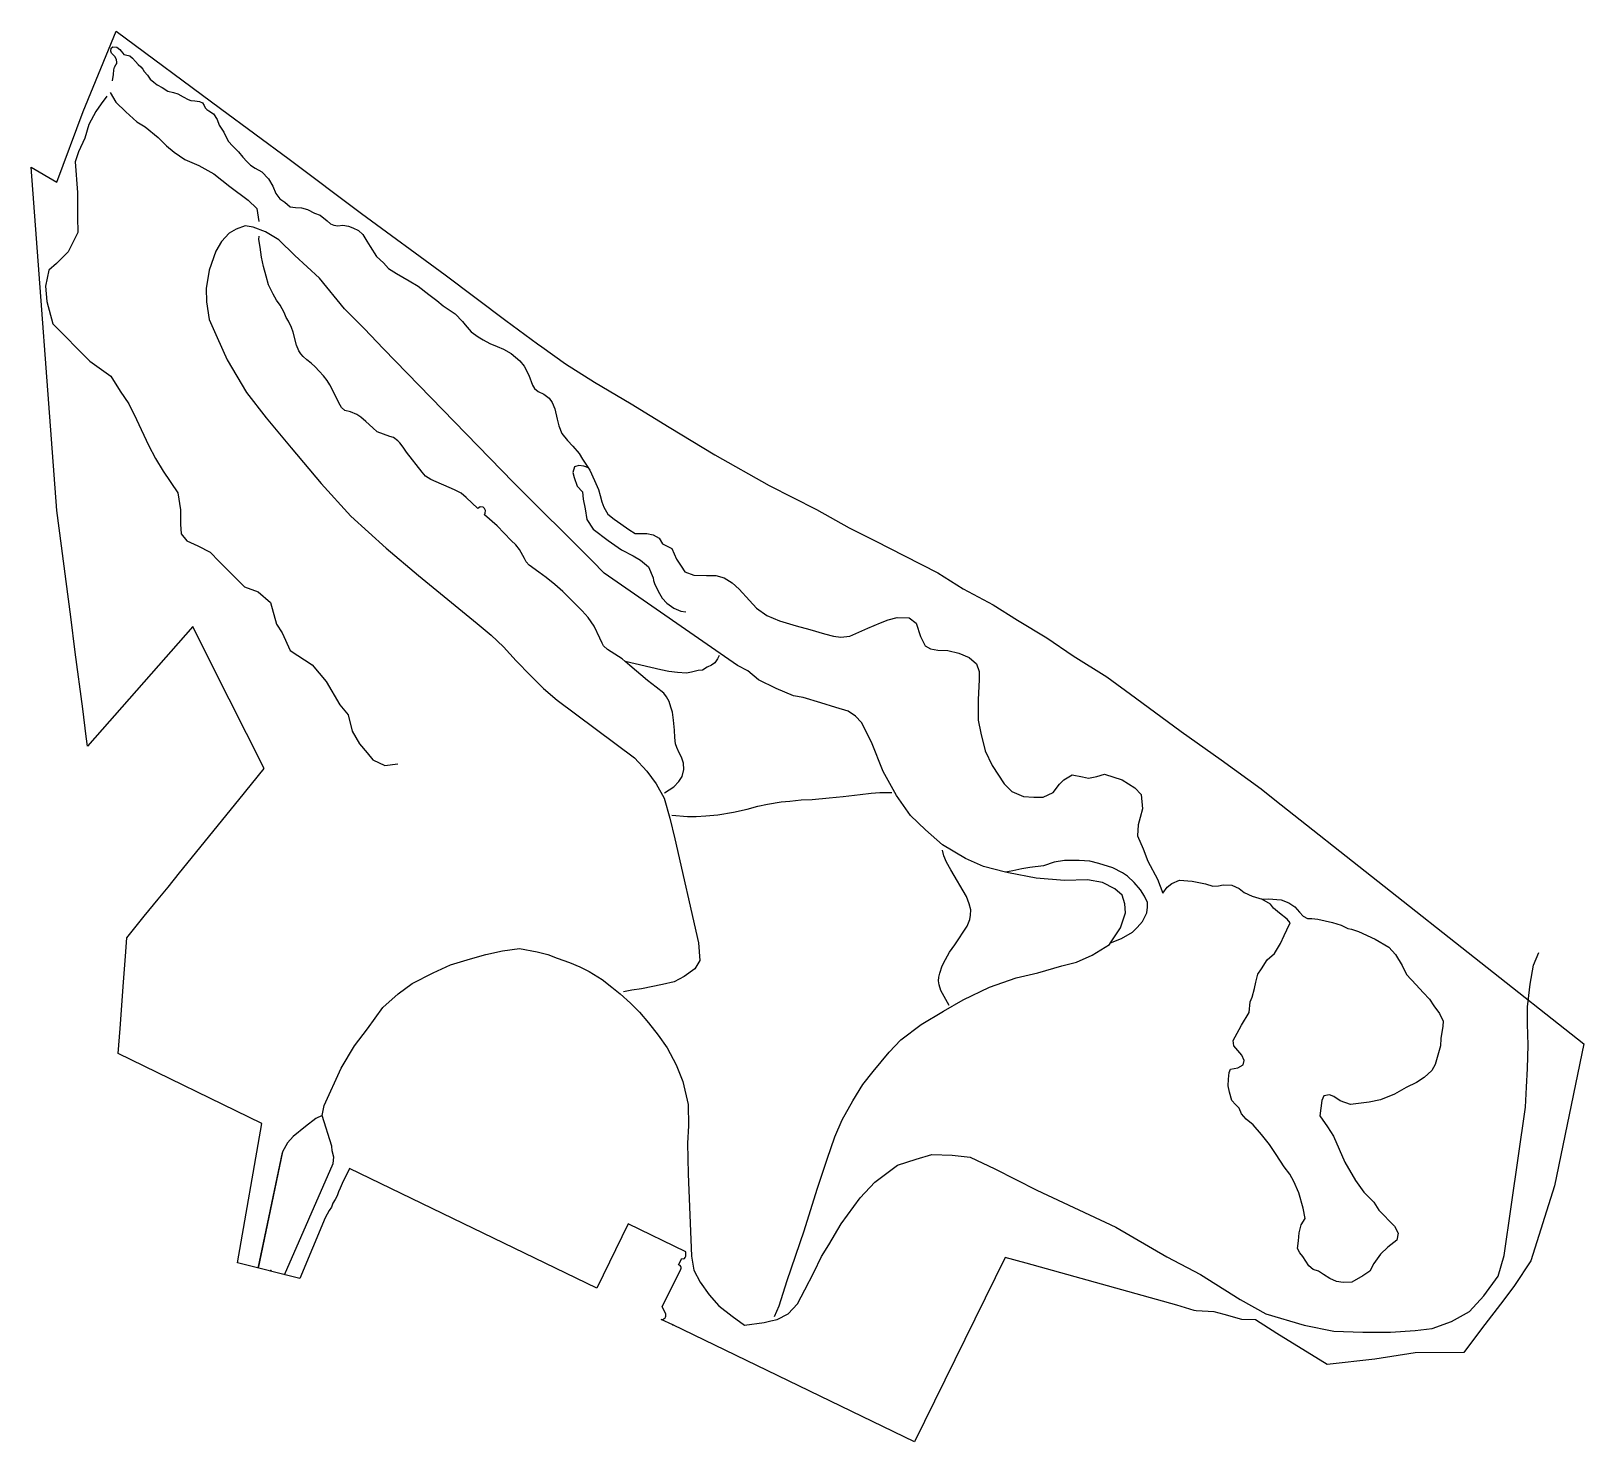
# Model space of a CAD drawing. Header units: inches. Extents: x 11269096 to 11303252, y 3653903 to 3686752.
# Drawn here: x 11289448 to 11291619, y 3683102 to 3685075 of the extents above; entities that cross this region are included whole.
import ezdxf

# ---------------------------------------------------------------- set-up
doc = ezdxf.new("R2010")
doc.units = ezdxf.units.IN
doc.header["$MEASUREMENT"] = 0
for name, color, linetype in [('Park', 105, 'Continuous'), ('RecreationAccess', 231, 'Continuous'), ('Trail', 202, 'Continuous')]:
    doc.layers.add(name, color=color, linetype=linetype)

msp = doc.modelspace()

# ---------------------------------------------------------------- linework, layer by layer
at = {"layer": 'Park'}
msp.add_lwpolyline([(11290282.8, 3683406.9), (11290239.2, 3683316.9), (11289893.2, 3683484.3), (11289883, 3683463.5), (11289880, 3683457), (11289878, 3683451.5), (11289876, 3683446.2), (11289873, 3683441), (11289870, 3683435.7), (11289868, 3683430.5), (11289865, 3683425.5), (11289862, 3683420.5), (11289859, 3683415.5), (11289824, 3683330.5), (11289736.8, 3683352.6), (11289770.8, 3683547.4), (11289569.8, 3683645.4), (11289572.4, 3683680.2), (11289577.2, 3683745), (11289579.9, 3683781.3), (11289581.8, 3683806.8), (11289606.3, 3683837), (11289625.6, 3683860.8), (11289639.6, 3683878), (11289655.7, 3683897.8), (11289738.6, 3684000), (11289774, 3684043.6), (11289700.5, 3684189.8), (11289674, 3684242.4), (11289526.9, 3684075.1), (11289525.2, 3684088.4), (11289520.2, 3684127.2), (11289509.9, 3684206.5), (11289503.5, 3684255.8), (11289497.1, 3684305.4), (11289490.7, 3684355), (11289484.2, 3684404.6), (11289448, 3684884.5), (11289484, 3684863.8), (11289521, 3684962.5), (11289567, 3685075), (11289713, 3684966.5), (11289809, 3684896), (11289910, 3684820), (11290027, 3684734), (11290112, 3684670), (11290156, 3684637.5), (11290162, 3684633.5), (11290195, 3684609.5), (11290236, 3684584), (11290287, 3684553.5), (11290340, 3684521), (11290404, 3684482.5), (11290480, 3684439.7), (11290546, 3684405.8), (11290592, 3684380.3), (11290628, 3684362), (11290669, 3684341.3), (11290716, 3684317.5), (11290751, 3684295.2), (11290793, 3684272.7), (11290827, 3684251.2), (11290868, 3684226.5), (11290905, 3684201.5), (11290952, 3684171.8), (11290992, 3684142.5), (11291056, 3684095.5), (11291112, 3684056), (11291168, 3684015.3), (11291187, 3684000), (11291619.2, 3683658.9), (11291578, 3683460), (11291545.1, 3683355.4), (11291522, 3683320.7), (11291507, 3683300.7), (11291476, 3683260), (11291451, 3683227), (11291383, 3683226.5), (11291327, 3683217.5), (11291260, 3683210.3), (11291190, 3683253.8), (11291160, 3683272.5), (11291141, 3683273), (11291116, 3683280), (11291102, 3683284), (11291077, 3683285.5), (11291074, 3683286), (11291050, 3683293.2), (11290839.3, 3683351.8), (11290809.8, 3683359.7), (11290683.2, 3683102), (11290345.2, 3683265.6), (11290329.2, 3683273.3, 0.553773), (11290335.3, 3683280.9), (11290330.4, 3683290.9), (11290356.3, 3683343.6, 0.38903), (11290355.4, 3683348.5), (11290353.3, 3683349.6), (11290357.8, 3683358.6, 0.538201), (11290363.3, 3683361.8), (11290363.6, 3683367.8)], format="xyb", close=True, dxfattribs=at)
at = {"layer": 'RecreationAccess'}
for p in [(11289783.1, 3683341.5), (11290345.2, 3683265.6)]:
    msp.add_point(p, dxfattribs=at)
at = {"layer": 'Trail'}
for points in [[(11289562.1, 3685005.2), (11289563.4, 3685014.4), (11289563.8, 3685020.8), (11289564.8, 3685024.4), (11289566.5, 3685027.7), (11289567.7, 3685029.4), (11289567.7, 3685031.2), (11289567.5, 3685035.4), (11289565, 3685039.3), (11289563, 3685041.6), (11289560.7, 3685044.3), (11289559.4, 3685047), (11289559.8, 3685051.2), (11289562.3, 3685053.1), (11289567.7, 3685052.5), (11289572.1, 3685049.1), (11289574, 3685047), (11289576.5, 3685043.9), (11289577.7, 3685042.3), (11289580, 3685041.8), (11289586.3, 3685040.2), (11289590, 3685037.1), (11289594.2, 3685032.3), (11289597.9, 3685028.1), (11289601.7, 3685025), (11289604.2, 3685021.9), (11289606.3, 3685018.3), (11289610.6, 3685013.1), (11289614.6, 3685007.9), (11289619.6, 3685003.3), (11289624.4, 3684999.8), (11289631.5, 3684996), (11289639.4, 3684991), (11289647.1, 3684989), (11289653.1, 3684987.3), (11289660.6, 3684983.1), (11289667.5, 3684979.2), (11289671.6, 3684977.9), (11289677.1, 3684977.3), (11289683.7, 3684976.3), (11289687.9, 3684974.4), (11289690.2, 3684971.1), (11289691.2, 3684967.7), (11289693.9, 3684965.4), (11289696.6, 3684963.3), (11289703.3, 3684959.4), (11289708.1, 3684951.3), (11289711.2, 3684943.4), (11289717.4, 3684933.4), (11289723.5, 3684921.1), (11289729.9, 3684913.8), (11289738.1, 3684905.9), (11289744.1, 3684898.8), (11289749.5, 3684892.4), (11289754.9, 3684887.6), (11289761.4, 3684883.2), (11289770.5, 3684878), (11289779.9, 3684868.4), (11289786.2, 3684858), (11289790.3, 3684847.8), (11289795.9, 3684840.5), (11289802.8, 3684835.5), (11289810.5, 3684829.3), (11289817.6, 3684828.4), (11289826.3, 3684827.8), (11289834.7, 3684825.5), (11289844.2, 3684820.5), (11289852.2, 3684817.6), (11289862.1, 3684809.5), (11289866.7, 3684805.5), (11289871.5, 3684803.7), (11289876.9, 3684802.8), (11289883.8, 3684803.7), (11289891.7, 3684802), (11289898, 3684799.7), (11289905.7, 3684796.2), (11289911.9, 3684790.3), (11289917.3, 3684781), (11289922.1, 3684773.5), (11289931.1, 3684759.9), (11289940.6, 3684750.8), (11289947.7, 3684742.9), (11289959, 3684735.8), (11289976.8, 3684725.8), (11289989.2, 3684718.3), (11290004.3, 3684706.7), (11290015.3, 3684698.4), (11290024.3, 3684690.6), (11290040.8, 3684679.4), (11290051.2, 3684668.7), (11290054.9, 3684664.4), (11290063.5, 3684654.4), (11290072.9, 3684647.5), (11290080.1, 3684643.1), (11290089.5, 3684638.1), (11290099.7, 3684633.8), (11290108.7, 3684630), (11290119.3, 3684624.2), (11290131.4, 3684613.6), (11290137.6, 3684606.3), (11290144.1, 3684593.8), (11290148.9, 3684580), (11290152.1, 3684575), (11290157.2, 3684571.1), (11290165.1, 3684567.1), (11290172.6, 3684561.7), (11290176.8, 3684555.5), (11290180.3, 3684546.7), (11290183.4, 3684532.2), (11290185.9, 3684522.8), (11290189.9, 3684512.4), (11290197.8, 3684502.4), (11290205.5, 3684494.3), (11290214.4, 3684484.3), (11290219.2, 3684476.1), (11290229.2, 3684460.9), (11290235.9, 3684446.6), (11290241.5, 3684434.1), (11290243.8, 3684425.6), (11290245.9, 3684416.6), (11290248.6, 3684409.1), (11290254.4, 3684399.3), (11290263.4, 3684392.2), (11290272.7, 3684385.8), (11290283.8, 3684377.9), (11290292.7, 3684372.5), (11290309, 3684372.5), (11290317.7, 3684370.6), (11290326, 3684366), (11290331, 3684358.1), (11290343.7, 3684351.5), (11290350.6, 3684336.7), (11290356.9, 3684326.7), (11290362.2, 3684318.7), (11290374.8, 3684314), (11290392.3, 3684313.5), (11290405.5, 3684313.5), (11290417.1, 3684310.3), (11290428.2, 3684303.4), (11290438.2, 3684294.4), (11290452.5, 3684278.6), (11290462.5, 3684268), (11290476.8, 3684257.5), (11290494.2, 3684250.1), (11290517.9, 3684243.2), (11290536.9, 3684237.9), (11290557.5, 3684232.1), (11290569.7, 3684229), (11290580.2, 3684227.4), (11290592.9, 3684229), (11290617.9, 3684240.2), (11290635.6, 3684247.5), (11290646.5, 3684251.8), (11290658.8, 3684255), (11290675.5, 3684254.6), (11290685.7, 3684247.1), (11290691.7, 3684228.4), (11290698.3, 3684215.4), (11290705.4, 3684210.9), (11290715.9, 3684209.4), (11290729.7, 3684208.9), (11290745, 3684205.2), (11290759.8, 3684198.9), (11290769.8, 3684189.9), (11290773.5, 3684179.3), (11290773.5, 3684168.2), (11290772.4, 3684139.7), (11290772.4, 3684111.2), (11290776.1, 3684093.3), (11290782, 3684068.4), (11290792, 3684047.9), (11290808.4, 3684022.5), (11290819.4, 3684011.4), (11290835.8, 3684004.6), (11290850.1, 3684003.5), (11290863.3, 3684003.5), (11290877, 3684010.4), (11290885.7, 3684021.6), (11290892.1, 3684027.7), (11290903.4, 3684034.7), (11290918.2, 3684032), (11290926.6, 3684030.4), (11290938.2, 3684032.5), (11290948.8, 3684035.7), (11290973.6, 3684027.8), (11290991.1, 3684016.7), (11291000, 3684007.2), (11291001.8, 3683987.4), (11290998.8, 3683975.2), (11290995.7, 3683964.8), (11290995.1, 3683949.5), (11291002.7, 3683931.2), (11291009.5, 3683914), (11291022.7, 3683888.9), (11291030.2, 3683869.4)], [(11289553.9, 3684984.1), (11289546.2, 3684973.2), (11289538.6, 3684962.6), (11289528.7, 3684944.1), (11289523.1, 3684925.3), (11289514.4, 3684906.3), (11289509.7, 3684891.9), (11289512.9, 3684849.3), (11289512.7, 3684814.5), (11289513.4, 3684793.3), (11289500, 3684766.3), (11289483.4, 3684749.8), (11289472.7, 3684740.8), (11289468.1, 3684718.4), (11289470, 3684696.9), (11289478.4, 3684665.4), (11289530.3, 3684613.5), (11289559.6, 3684592.3), (11289572.5, 3684571.4), (11289584.9, 3684553.7), (11289595.3, 3684531.9), (11289612.2, 3684496), (11289621.9, 3684477.1), (11289632.9, 3684459.4), (11289653.2, 3684429.3), (11289657, 3684405.5), (11289656.8, 3684385.6), (11289658, 3684372.1), (11289665.7, 3684362), (11289681.2, 3684355.3), (11289698.5, 3684346.1), (11289711.2, 3684333.2), (11289746.2, 3684297.9), (11289765.3, 3684290.7), (11289782.6, 3684276), (11289791.2, 3684245.7), (11289799.1, 3684233.5), (11289810.4, 3684208.7), (11289840.8, 3684188.8), (11289860.6, 3684165.3), (11289879.7, 3684132.9), (11289891.3, 3684118.6), (11289896.9, 3684095.9), (11289907, 3684078.3), (11289917.8, 3684065.6), (11289925.7, 3684055.9), (11289942.6, 3684047.7), (11289960.8, 3684050.2)], [(11289558.6, 3684988.9), (11289566.3, 3684975.7), (11289580.6, 3684961.9), (11289596.1, 3684948.1), (11289607.7, 3684940.9), (11289625.9, 3684926), (11289637.5, 3684914.5), (11289647.9, 3684905.6), (11289662.8, 3684895.2), (11289682.7, 3684886.9), (11289703.7, 3684875.3), (11289725.7, 3684857.6), (11289751.7, 3684838.3), (11289763.8, 3684826.7), (11289766.3, 3684808.9)], [(11290487.3, 3683277.2), (11290494.1, 3683292.1), (11290505.2, 3683327.9), (11290529.1, 3683397.2), (11290547, 3683455.4), (11290561.2, 3683497.2), (11290571.6, 3683528.5), (11290582.1, 3683552.4), (11290597, 3683579.2), (11290611.1, 3683601.6), (11290625.3, 3683620.2), (11290647.7, 3683647.1), (11290664.1, 3683664.2), (11290692.4, 3683685.9), (11290723.8, 3683704.5), (11290751.4, 3683720.2), (11290787.9, 3683738.1), (11290825.2, 3683750.8), (11290855.8, 3683758.2), (11290889.3, 3683767.9), (11290909.5, 3683773.1), (11290931.8, 3683782.8), (11290955.7, 3683797.7), (11290957.3, 3683800.1), (11290972.6, 3683806), (11290987.8, 3683815), (11290994.4, 3683821.2), (11291001.8, 3683829.8), (11291007.9, 3683842.1), (11291008.8, 3683849.9), (11291008.8, 3683856.5), (11291004.7, 3683865.1), (11290999.3, 3683874.1), (11290990.3, 3683884.4), (11290981.2, 3683893), (11290973.9, 3683898), (11290960.7, 3683904.9), (11290941, 3683911.1), (11290928.3, 3683914), (11290913.5, 3683915.2), (11290892.9, 3683915.2), (11290878.6, 3683912.7), (11290863.4, 3683907.8), (11290844.5, 3683905.3), (11290833.4, 3683903.3), (11290820.7, 3683900.4), (11290810.4, 3683898.8), (11290779.7, 3683906.6), (11290754.3, 3683917.8), (11290722.3, 3683937.2), (11290698.4, 3683958.1), (11290677.5, 3683978.2), (11290658.1, 3684005.8), (11290639.5, 3684039.4), (11290623.1, 3684080.4), (11290608.9, 3684108), (11290600.7, 3684116.9), (11290590.3, 3684123.7), (11290573.1, 3684128.9), (11290552.2, 3684135.6), (11290527.6, 3684143.1), (11290514.2, 3684145.3), (11290489.6, 3684155.7), (11290465, 3684167.7), (11290450, 3684180.3), (11290435.9, 3684187.8), (11290249.4, 3684316.8), (11290232.3, 3684334), (11290122.6, 3684443.6), (11289940.7, 3684630.8), (11289913.8, 3684659.2), (11289886.2, 3684686.7), (11289851.2, 3684729.3), (11289816.9, 3684761.3), (11289794.5, 3684783), (11289775.8, 3684794.1), (11289758.7, 3684800.9), (11289747.2, 3684802.4), (11289734.8, 3684797.9), (11289724.9, 3684792.4), (11289714.4, 3684780.9), (11289706.2, 3684767.3), (11289697.2, 3684740.6), (11289693, 3684715.1), (11289693.4, 3684696.1), (11289696.8, 3684671.8), (11289708, 3684646.5), (11289722.1, 3684615.2), (11289749, 3684569.7), (11289776.6, 3684533.9), (11289811.6, 3684492.1), (11289853.4, 3684442.1), (11289895.2, 3684396.6), (11289944.4, 3684351.9), (11289989.9, 3684313.8), (11290071.9, 3684246.7), (11290091.3, 3684230.3), (11290108.5, 3684213.9), (11290126.4, 3684194.5), (11290146.5, 3684173.6), (11290164.4, 3684155.7), (11290183.8, 3684139.3), (11290291.9, 3684058.8), (11290309.1, 3684040.1), (11290321.8, 3684022.2), (11290333, 3684002.1), (11290341.2, 3683974.5), (11290347.9, 3683945.4), (11290381.4, 3683800), (11290382.9, 3683775.4), (11290376.2, 3683763.4), (11290361.3, 3683753), (11290347.1, 3683745.5), (11290330.7, 3683741.8), (11290301.6, 3683735.8), (11290288.2, 3683733.6), (11290276.3, 3683731.4)], [(11290333.7, 3684009.7), (11290346.9, 3684018.1), (11290353.6, 3684025.4), (11290358.4, 3684032.4), (11290360.8, 3684042.1), (11290360, 3684051), (11290357.3, 3684059.8), (11290354.2, 3684065.7), (11290350.9, 3684073), (11290348.9, 3684078.1), (11290348, 3684087.2), (11290347.4, 3684097.5), (11290346.1, 3684111.2), (11290344.9, 3684122.7), (11290342.7, 3684129.7), (11290340.1, 3684137.2), (11290336.6, 3684143.9), (11290332.6, 3684148.9), (11290321.8, 3684157.6), (11290310.1, 3684167), (11290285.4, 3684187.6), (11290278.6, 3684193.4), (11290274.3, 3684197.1), (11290253.8, 3684210.1), (11290248.3, 3684215.4), (11290246.7, 3684219.1), (11290243.4, 3684226), (11290235.3, 3684243), (11290231.3, 3684248.9), (11290226.9, 3684255.1), (11290222.9, 3684259.7), (11290218.7, 3684264.4), (11290204.4, 3684278.1), (11290191.3, 3684291.3), (11290180.1, 3684301), (11290168.2, 3684310.9), (11290158, 3684318.2), (11290144.6, 3684328.1), (11290140.1, 3684332.8), (11290137.9, 3684337.4), (11290130.9, 3684350), (11290125.8, 3684356.6), (11290119.2, 3684362.8), (11290099.5, 3684382.9), (11290082.1, 3684398.6), (11290083, 3684401), (11290083.4, 3684404.5), (11290082.1, 3684407.2), (11290079.9, 3684409.1), (11290075.9, 3684409.6), (11290074.2, 3684408.3), (11290072.6, 3684407.2), (11290056.5, 3684422.8), (11290049.2, 3684428.6), (11290040.2, 3684433.4), (11290006.8, 3684447.8), (11289999.6, 3684452.6), (11289994.7, 3684457.9), (11289973.1, 3684486.2), (11289968.2, 3684493.2), (11289963.8, 3684499), (11289960.9, 3684502.1), (11289954.8, 3684506.5), (11289949.5, 3684508.2), (11289932, 3684514.6), (11289925.8, 3684520.2), (11289916.1, 3684528.8), (11289909.3, 3684534.9), (11289903.3, 3684538.9), (11289894.5, 3684542.4), (11289886.8, 3684544.6), (11289881.9, 3684548.6), (11289880.4, 3684551.9), (11289865.8, 3684580.4), (11289862.1, 3684586.1), (11289857, 3684593), (11289850.8, 3684599.6), (11289845.1, 3684605.6), (11289839.8, 3684610.6), (11289833.4, 3684615.1), (11289828.3, 3684619.7), (11289825.2, 3684623.7), (11289822.6, 3684627.9), (11289819.3, 3684635.8), (11289814.4, 3684654.1), (11289812.2, 3684660.3), (11289808, 3684669.3), (11289804.9, 3684674.4), (11289802, 3684681.3), (11289796.1, 3684691.6), (11289791, 3684698.5), (11289786.4, 3684707.1), (11289780, 3684720.3), (11289776.7, 3684732.2), (11289773.1, 3684745.9), (11289770.3, 3684758.9), (11289768.3, 3684772.6), (11289766.5, 3684783.4), (11289766.7, 3684788.3)], [(11290227.2, 3684464), (11290221, 3684466.7), (11290213.8, 3684467.4), (11290207.6, 3684465.4), (11290205.5, 3684457.8), (11290207.3, 3684450.8), (11290211.5, 3684438.6), (11290219, 3684430.7), (11290220, 3684420.2), (11290222.5, 3684406.8), (11290225, 3684391.9), (11290233.7, 3684378.6), (11290254.8, 3684362.5), (11290273.4, 3684349.3), (11290290, 3684341), (11290300.3, 3684335.2), (11290311.5, 3684325.7), (11290317.7, 3684310.3), (11290318.1, 3684306.5), (11290319.6, 3684302.5), (11290325, 3684291.7), (11290330.2, 3684282.1), (11290336.9, 3684275), (11290346.6, 3684267.9), (11290356.6, 3684263.6), (11290363.3, 3684262.9)], [(11290410.3, 3684201.9), (11290407.6, 3684197.1), (11290403.9, 3684191.5), (11290399.5, 3684188.4), (11290393.1, 3684185.4), (11290386.7, 3684181.4), (11290380.5, 3684180.7), (11290371.2, 3684178.5), (11290364.6, 3684177.2), (11290352, 3684177.9), (11290339.7, 3684179.2), (11290328.6, 3684181.6), (11290278.6, 3684193.4)], [(11290343.8, 3683978.6), (11290365.9, 3683976.8), (11290377.8, 3683976.8), (11290391.5, 3683977.7), (11290408.3, 3683979), (11290430.1, 3683982.8), (11290449.3, 3683987), (11290464.3, 3683991.2), (11290477.8, 3683993.8), (11290496.8, 3683997.1), (11290508.7, 3683998), (11290524.6, 3684000), (11290540, 3684000.6), (11290563.7, 3684002.6), (11290583.3, 3684004.6), (11290607.4, 3684007.5), (11290622.8, 3684009.2), (11290634.9, 3684010.1), (11290643.5, 3684010.4), (11290651.7, 3684010.1)], [(11290731.6, 3683712.2), (11290720.1, 3683733.2), (11290717.7, 3683741.3), (11290716.8, 3683746.8), (11290717.3, 3683752.1), (11290718.4, 3683757.7), (11290721.9, 3683767.6), (11290726.7, 3683776.4), (11290732, 3683786.8), (11290739.5, 3683797.2), (11290757, 3683823.2), (11290760.7, 3683832.7), (11290761.6, 3683838.7), (11290761.8, 3683845.9), (11290759.6, 3683854.3), (11290755.9, 3683864.9), (11290733.8, 3683901.8), (11290728.1, 3683912.6), (11290724.1, 3683921.4), (11290722.3, 3683929.6)], [(11290957.3, 3683800.1), (11290971.4, 3683820.9), (11290978.1, 3683841.7), (11290977.3, 3683854.4), (11290973.6, 3683866.4), (11290963.2, 3683875.3), (11290946, 3683884.3), (11290925.1, 3683888), (11290893.1, 3683887.2), (11290853.5, 3683890.2), (11290814.7, 3683897.7), (11290810.4, 3683898.8)], [(11291030.2, 3683869.4), (11291036.6, 3683877.6), (11291042.8, 3683883.1), (11291053.9, 3683887.5), (11291071.5, 3683886), (11291090.2, 3683882.3), (11291100.4, 3683879.2), (11291108, 3683879.7), (11291114.9, 3683880.9), (11291126.9, 3683880.5), (11291136.9, 3683876.1), (11291144.1, 3683870.2), (11291155.4, 3683865.1), (11291169.2, 3683861), (11291178, 3683861.4), (11291195.8, 3683860.2), (11291206.7, 3683855.9), (11291214.9, 3683850.1), (11291221.5, 3683842.7), (11291226.4, 3683837.4), (11291232.5, 3683834.1), (11291238.9, 3683834), (11291247.1, 3683832.9), (11291267.6, 3683828.4), (11291279.7, 3683824.7), (11291289, 3683820), (11291294.2, 3683819), (11291304, 3683815.6), (11291327.3, 3683805), (11291346.2, 3683794.1), (11291355.9, 3683783.6), (11291365.2, 3683768.3), (11291371.2, 3683755.7), (11291384.7, 3683741.3), (11291394.2, 3683730.4), (11291403, 3683721.1), (11291409.3, 3683711.8), (11291417, 3683701.2), (11291422.5, 3683690.3), (11291421.7, 3683683.3), (11291419.3, 3683666.2), (11291418.5, 3683655.8), (11291414.1, 3683639.8), (11291411.3, 3683629.7), (11291406.4, 3683621.4), (11291395.6, 3683611.7), (11291385.2, 3683604.8), (11291370.4, 3683597.5), (11291354.2, 3683588.2), (11291334.5, 3683580.5), (11291318.8, 3683577.1), (11291292.9, 3683574), (11291278.3, 3683579.1), (11291269.5, 3683585.1), (11291263.2, 3683587.4), (11291255.6, 3683585.9), (11291252.8, 3683579.4), (11291249.8, 3683558), (11291260.5, 3683542.4), (11291269.2, 3683529.5), (11291284.7, 3683493.1), (11291299.6, 3683467.4), (11291311.5, 3683451.1), (11291325.5, 3683437.3), (11291332.5, 3683425.9), (11291354.3, 3683403.6), (11291359.6, 3683393.9), (11291357.4, 3683384.1), (11291345.1, 3683374.4), (11291334.9, 3683364.6), (11291325.3, 3683351.3), (11291319.7, 3683340.6), (11291309.9, 3683334.1), (11291294.5, 3683325.3), (11291282.7, 3683324.9), (11291273.4, 3683326.2), (11291263.9, 3683330.3), (11291255.1, 3683336.2), (11291247.8, 3683340.7), (11291240.6, 3683343), (11291234.4, 3683348.3), (11291226.2, 3683361.4), (11291221.8, 3683366.5), (11291218.9, 3683372.5), (11291220, 3683383.1), (11291221.1, 3683394.3), (11291223.9, 3683405.5), (11291229.3, 3683414.6), (11291226.8, 3683428.7), (11291220.7, 3683450.1), (11291213.5, 3683466.2), (11291208.1, 3683476.5), (11291200.2, 3683486.6), (11291188.7, 3683503.8), (11291179.4, 3683518), (11291168.3, 3683532.1), (11291156.6, 3683545.3), (11291147, 3683553.5), (11291140.2, 3683560.9), (11291137.2, 3683568.5), (11291132.1, 3683573.8), (11291126.7, 3683579.6), (11291123.5, 3683590.9), (11291121.8, 3683599.8), (11291122, 3683609.3), (11291123, 3683618.7), (11291125.2, 3683623.4), (11291135.3, 3683625), (11291142.9, 3683629.4), (11291143.9, 3683635.3), (11291140.9, 3683642.8), (11291129.5, 3683655.9), (11291128.5, 3683663.5), (11291137.2, 3683678.6), (11291140.4, 3683685), (11291151.1, 3683702.4), (11291152.7, 3683717.4), (11291155.3, 3683724), (11291158.5, 3683736.3), (11291160.6, 3683745), (11291163.1, 3683756.3), (11291168.3, 3683763.8), (11291176.4, 3683776), (11291186.7, 3683785.2), (11291195, 3683799.2), (11291200, 3683810.4), (11291203.6, 3683818.3), (11291208.2, 3683827.9), (11291204, 3683833.1), (11291193.6, 3683841.5), (11291185.2, 3683848.3), (11291181.1, 3683853.8), (11291169, 3683861.2), (11291169, 3683861.4)], [(11289854.9, 3683558.3), (11289857.9, 3683572.5), (11289881.7, 3683624.7), (11289900.4, 3683656), (11289918.3, 3683679.9), (11289939.9, 3683709.7), (11289961.5, 3683728.4), (11289980.9, 3683743.3), (11290010, 3683758.2), (11290034.6, 3683769.4), (11290062.2, 3683777.6), (11290083.9, 3683783.6), (11290107, 3683788.8), (11290130.8, 3683791.8), (11290155.5, 3683787.3), (11290170.4, 3683783.6), (11290183.8, 3683778.3), (11290200.9, 3683772.4), (11290215.1, 3683766.4), (11290228.5, 3683759.7), (11290246.4, 3683748.5), (11290259.9, 3683738.1), (11290271.8, 3683728.4), (11290286, 3683715.7), (11290298.6, 3683703), (11290311.3, 3683688.1), (11290324.8, 3683671), (11290337.4, 3683653.1), (11290350.1, 3683629.2), (11290359.1, 3683606.1), (11290366.5, 3683574), (11290367.3, 3683544.2), (11290365.8, 3683519.6), (11290366.5, 3683477), (11290371.3, 3683361.6), (11290374.7, 3683342), (11290383.7, 3683325.6), (11290396.3, 3683307.7), (11290409.8, 3683292.1), (11290428.4, 3683277.9), (11290445.6, 3683265.2), (11290473.2, 3683269), (11290482.1, 3683271.2), (11290491.1, 3683273.4), (11290506.7, 3683280.9), (11290519.4, 3683295.1), (11290529.8, 3683314.5), (11290542.5, 3683339.1), (11290553, 3683361.4), (11290563.4, 3683377.8), (11290580.6, 3683406.9), (11290607.4, 3683443.5), (11290627.6, 3683465.1), (11290659.6, 3683489), (11290685.7, 3683497.2), (11290707.4, 3683503.9), (11290735.7, 3683503.1), (11290761.1, 3683500.2), (11290795.4, 3683483.8), (11290854.3, 3683453.9), (11290964.7, 3683402.5), (11291035.9, 3683360.7), (11291083.2, 3683336.1), (11291138.4, 3683301), (11291174.2, 3683280.9), (11291227.9, 3683265.2), (11291269.7, 3683257), (11291310, 3683255.5), (11291348.8, 3683255.5), (11291383.1, 3683257.8), (11291406.9, 3683260.8), (11291433.8, 3683270.5), (11291459.1, 3683284.6), (11291479.3, 3683306.2), (11291499.4, 3683333.8), (11291507.6, 3683362.9), (11291517.3, 3683430.8), (11291537.4, 3683570.3), (11291538.9, 3683597.9), (11291540.4, 3683624), (11291541.2, 3683656.8), (11291540.4, 3683686.6), (11291540.4, 3683710.5), (11291544.2, 3683742), (11291548.6, 3683768.7), (11291556.1, 3683786.6)], [(11289854.9, 3683558.3), (11289846.2, 3683554.1), (11289831.7, 3683543), (11289814.4, 3683529), (11289806.6, 3683520.1), (11289799.6, 3683507.6), (11289765.7, 3683345.1), (11289799.6, 3683506.7)], [(11289802.4, 3683335.6), (11289870.6, 3683491.2), (11289871.3, 3683500.2), (11289869.1, 3683509.1), (11289868.3, 3683515.8), (11289854.9, 3683558.3)]]:
    msp.add_lwpolyline(points, dxfattribs=at)

doc.saveas('drawing.dxf')
